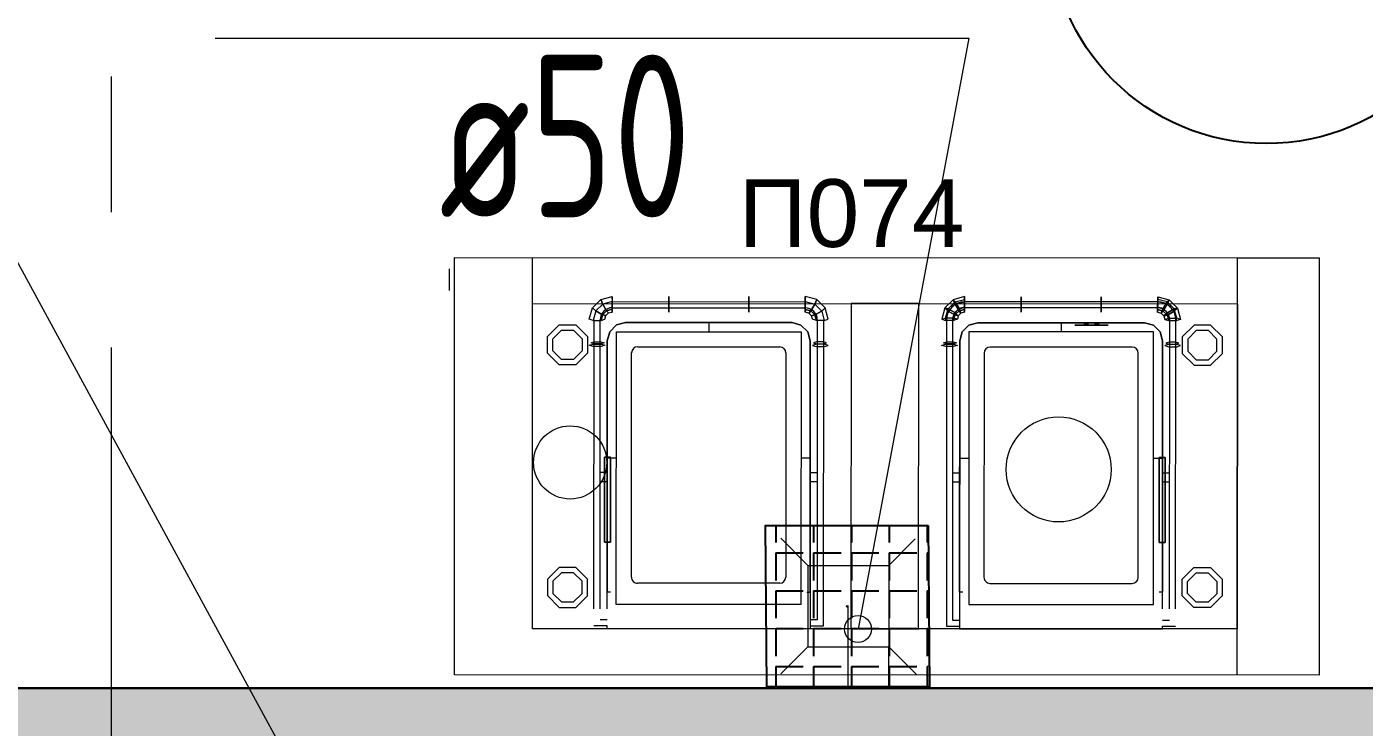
# Model space of a CAD drawing. Header units: millimetres. Extents: x -8689834 to 9419935, y -370377 to 166066.
# Drawn here: x -206390 to -203923, y 109662 to 110955 of the extents above; entities that cross this region are included whole.
import ezdxf
from ezdxf import colors
from ezdxf.entities.mleader import LeaderData, LeaderLine
from ezdxf.enums import TextEntityAlignment as Align
from ezdxf.math import Vec2, Vec3

# ---------------------------------------------------------------- set-up
doc = ezdxf.new("R2010")
doc.units = ezdxf.units.MM
doc.header["$MEASUREMENT"] = 0
doc.header["$PDMODE"] = 3
doc.header["$PDSIZE"] = -0.001
doc.linetypes.add('CENTER', pattern=[2, 1.25, -0.25, 0.25, -0.25])
doc.layers.get('0').update_dxf_attribs({"color": 250, "lineweight": 9})
for name, color, linetype, lineweight in [('АР_Маркер экспликации', 239, 'Continuous', 13), ('АР_Номер помещения', 1, 'Continuous', 25), ('АР_Оси', 195, 'Continuous', 9), ('АР_Отметки', 250, 'Continuous', 15), ('АР_Перегородки газоблок', 165, 'Continuous', 30), ('АР_Перегородки газоблок_Штрих', 165, 'Continuous', 5), ('АР_Помещения_площадь', 19, 'Continuous', 9), ('ВК_канализация', 32, 'Continuous', 30), ('ТХ_пищеблок', 30, 'Continuous', 20)]:
    doc.layers.add(name, color=color, linetype=linetype, lineweight=lineweight)
doc.layers.add('ТХ_ВК_трапы', color=5, linetype='Continuous')
doc.layers.add('ТХ_пищеблок_позиции', color=252, linetype='Continuous')
doc.styles.add('ISOCPEUR', font='isocpeur.ttf', dxfattribs={"width": 0.7})
doc.styles.get("Standard").update_dxf_attribs({"font": 'isocpeur.ttf', "width": 0.7})
doc.styles.add('Standart Arial', font='arial.ttf', dxfattribs={"width": 0.7, "height": 250})

# ---------------------------------------------------------------- blocks, each defined once
blk = doc.blocks.new('*U50')
at = {"layer": 'АР_Номер помещения', "color": 7}
blk.add_circle((-5584.6, -1809.9), 400, dxfattribs=at)
at = {"color": 7, "style": 'ISOCPEUR', "width": 0.7, "flags": 1}
blk.add_attdef('КАТЕГОРИЯ', (-499.2, -2092.2), '', height=250, dxfattribs=at)
at = {"layer": 'АР_Номер помещения', "color": 7, "style": 'ISOCPEUR', "width": 0.7}
blk.add_attdef('НОМЕР_ПОМЕЩЕНИЯ', text='', height=300, dxfattribs=at).set_placement((-5584.6, -1809.9), align=Align.MIDDLE_CENTER)
at = {"layer": 'АР_Помещения_площадь', "color": 7, "lineweight": 30, "width": 0.7, "flags": 104}
blk.add_attdef('ИМЯ_ПОМЕЩЕНИЯ', text='', height=100, dxfattribs=at).set_placement((157.6, 1217.1), align=Align.MIDDLE_CENTER)
at = {"layer": 'АР_Помещения_площадь', "color": 7, "style": 'ISOCPEUR', "width": 0.7}
blk.add_attdef('ПЛОЩАДЬ_ПОМЕЩЕНИЯ', text='', height=200, dxfattribs=at).set_placement((-2988.8, -2909.8), align=Align.MIDDLE_RIGHT)
blk = doc.blocks.new('_DotSmall')
at = {"color": 0, "linetype": 'ByBlock', "const_width": 0.5}
blk.add_lwpolyline([(-0.0625, 0, 1), (0.0625, 0, 1)], format="xyb", close=True, dxfattribs=at)
blk = doc.blocks.new('Лотковый трап 300 300 с решеткой')
at = {"layer": 'ТХ_ВК_трапы'}
h = blk.add_hatch(dxfattribs=at)
h.set_pattern_fill('ANGLE', color=256, scale=10, angle=-90)
h.set_pattern_definition([(270, (6411393.06, 2875764.835), (69.85, -1e-14), [50.8, -19.05]), (360, (6411393.06, 2875764.835), (2e-14, 69.85), [50.8, -19.05])])
h.paths.add_polyline_path([(449079.7, 127246.9), (449079.7, 127544.9), (448779.7, 127544.9), (448779.7, 127246.9)])
at = {"layer": 'ТХ_ВК_трапы', "lineweight": 0}
for p, q in [((448807.7, 127520.9, 0), (448857.4, 127470.7, 0)), ((449055.7, 127519.7, 0), (449006.7, 127470.7, 0)), ((448857.4, 127470.7, 0), (448857.4, 127320.7, 0)), ((448857.4, 127470.7, 0), (449006.7, 127470.7, 0)), ((449006.7, 127470.7, 0), (449006.7, 127320.7, 0)), ((448932.1, 127246.7, 0), (448932.1, 127396.7, 0)), ((448807.7, 127270.9, 0), (448857.4, 127320.7, 0)), ((448857.4, 127320.7, 0), (449006.7, 127320.7, 0)), ((449006.7, 127246.7, 0), (449006.7, 127321.7, 0)), ((449057.7, 127269.7, 0), (449006.7, 127320.7, 0)), ((449006.7, 127246.7, 0), (448932.1, 127246.7, 0))]:
    blk.add_line(p, q, dxfattribs=at)
at = {"layer": 'ТХ_ВК_трапы', "elevation": 0}
blk.add_lwpolyline([(449079.7, 127544.7), (449082.1, 127246.7), (448782.1, 127246.7), (448779.7, 127544.7)], close=True, dxfattribs=at)
at = {"layer": 'ТХ_ВК_трапы', "ltscale": 100}
blk.add_point((448929.7, 127395.7, 0), dxfattribs=at)

msp = doc.modelspace()

# ---------------------------------------------------------------- hatches: boundary and pattern name
at = {"layer": 'АР_Перегородки газоблок_Штрих', "ltscale": 100}
h = msp.add_hatch(dxfattribs=at)
h.set_pattern_fill('AR-CONC', scale=30)
h.set_pattern_definition([(50, (0, 0), (215.17805, -18.82564), [22.5, -247.5]), (355, (0, 0), (-41.6254, 225.65764), [18, -198]), (100.45144, (17.93, -1.57), (173.55265, 206.832), [19.12206, -210.34263]), (46.1842, (0, 60), (320.1724, -49.65578), [33.75, -371.25]), (96.63564, (26.68, 55.86), (280.3986, 292.2356), [28.6831, -315.51413]), (351.18416, (0, 60), (280.3986, 292.2356), [27, -297]), (21, (30, 45), (179.07212, -120.78567), [22.5, -247.5]), (326, (30, 45), (72.9946, 217.54501), [18, -198]), (71.45144, (44.92, 34.93), (252.06671, 96.75935), [19.12206, -210.34263]), (37.5, (0, 0), (3.647957, 99.868156), [0, -195.6, 0, -201, 0, -198.75]), (7.5, (0, 0), (78.92086, 118.323514), [0, -114.6, 0, -191.1, 0, -75.75]), (327.5, (-66.9, 0), (160.14673, -6.766462), [0, -75, 0, -234, 0, -310.5]), (317.5, (-96.9, 0), (174.95585, 30.031495), [0, -97.5, 0, -155.4, 0, -220.5])])
h.paths.add_polyline_path([(-210461.8, 109734.7), (-210361.8, 109634.7)], flags=17)
h.paths.add_polyline_path([(-201173.4, 109734.7), (-201293.4, 109734.7), (-210461.8, 109734.7), (-210361.8, 109634.7), (-202922.4, 109634.7), (-202922.4, 109061.2), (-202922.4, 108915.3), (-200133.9, 108915.3), (-200133.9, 106900.6), (-203133.9, 106900.6), (-203133.9, 104807.7), (-203241.9, 104807.7), (-203241.9, 104707.7), (-203033.9, 104707.7), (-203033.9, 106800.7), (-200033.9, 106800.7), (-200033.9, 110700.9), (-201173.4, 110702.5), (-201273.4, 110702.5), (-201273.4, 109734.7), (-201173.4, 109734.7), (-201173.4, 110062.1), (-201173.4, 110600.9), (-201171.3, 110600.9), (-200133.9, 110600.9), (-200133.9, 109015.3), (-201173.4, 109015.3)])
h.paths.add_polyline_path([(-201273.4, 109634.7), (-201273.4, 109014.7), (-202822.4, 109014.7), (-202822.4, 109634.7)], flags=16)
h.paths.add_polyline_path([(-202970, 109634.7), (-202849.5, 109634.7)], flags=17)

# ---------------------------------------------------------------- linework, layer by layer
at = {"layer": 'АР_Оси', "color": 7, "linetype": 'CENTER', "ltscale": 1000}
msp.add_line((-206233.9, 134363.2), (-206233.9, 78630.8), dxfattribs=at)
at = {"layer": 'АР_Перегородки газоблок', "color": 7, "ltscale": 100}
msp.add_lwpolyline([(-210461.8, 109734.7), (-201273.4, 109734.7)], dxfattribs=at)
at = {"layer": 'ВК_канализация', "color": 18, "lineweight": 13, "ltscale": 500, "true_color": 0x000000, "elevation": 171.1}
msp.add_lwpolyline([(-206042.2, 110933.8), (-204652, 110933.8), (-204856.6, 109843.7)], dxfattribs=at)
at = {"layer": 'ВК_канализация', "color": 18, "lineweight": 13, "ltscale": 500, "true_color": 0x000000}
msp.add_lwpolyline([(-205883.4, 109558.2), (-206463.2, 110624.2), (-207978.5, 110624.2)], dxfattribs=at)
at = {"layer": 'ВК_канализация', "color": 30, "lineweight": 13, "ltscale": 500, "true_color": 0xf26722}
msp.add_circle((-204856.6, 109843.7), 25, dxfattribs=at)
at = {"layer": 'ТХ_пищеблок'}
for p, q in [((-205601.1, 109759.4), (-205600.8, 110529.4)), ((-205600.8, 110529.4), (-204005.8, 110528.8)), ((-205456.9, 110444.3), (-205456.9, 110529.3)), ((-204157.2, 109758.9), (-204156.9, 110528.9)), ((-204156.9, 110528.9), (-204005.8, 110528.8)), ((-204005.8, 110528.8), (-204006.1, 109758.8)), ((-204005.8, 110528.8), (-204006.1, 109758.8)), ((-205610.7, 110508.4), (-205610.7, 110468.4)), ((-205457.2, 109844.3), (-205456.9, 110444.3)), ((-205456.9, 110444.3), (-204156.9, 110443.9)), ((-205309.7, 110447.8, -770.2), (-204954.1, 110447.7, -770.2)), ((-204304.1, 110447.4, -770.2), (-204659.7, 110447.6, -770.2)), ((-205309.7, 110436.6, -770.2), (-204954.1, 110436.5, -770.2)), ((-204869.3, 110444.1), (-204869.6, 109844.1)), ((-204744.5, 110444.1), (-204869.3, 110444.1)), ((-204744.8, 109844.1), (-204744.5, 110444.1)), ((-204304.1, 110436.2, -770.2), (-204659.7, 110436.4, -770.2)), ((-204156.9, 110443.9), (-204157.2, 109843.9)), ((-205429.3, 110383.4, 140), (-205407.7, 110405, 140)), ((-205419.3, 110379.3), (-205403.5, 110395)), ((-205407.7, 110405, 140), (-205377.1, 110405, 140)), ((-205403.5, 110395), (-205381.2, 110395)), ((-205381.2, 110395), (-205365.4, 110379.2)), ((-205377.1, 110405, 140), (-205355.4, 110383.4, 140)), ((-205343.6, 109881.1, -770.2), (-205343.3, 110414.2, -770.2)), ((-205332.4, 109881.1, -770.2), (-205332.1, 110414.2, -770.2)), ((-205302, 110404.8, -302.6), (-205314.6, 110392.2, -302.6)), ((-205314.6, 110392.2, -770.2), (-205302, 110404.8, -770.2)), ((-205285.6, 110409.2, -302.6), (-205302, 110404.8, -302.6)), ((-205302, 110404.8, -770.2), (-205285.6, 110409.2, -770.2)), ((-204978.3, 110409.1, -302.6), (-205285.6, 110409.2, -302.6)), ((-205285.6, 110409.2, -770.2), (-204978.3, 110409.1, -770.2)), ((-205132, 110409.1, -695.1), (-205132, 110392.3, -695.1)), ((-204961.9, 110404.7, -302.6), (-204978.3, 110409.1, -302.6)), ((-204978.3, 110409.1, -770.2), (-204961.9, 110404.7, -770.2)), ((-204949.3, 110392.1, -302.6), (-204961.9, 110404.7, -302.6)), ((-204961.9, 110404.7, -770.2), (-204949.3, 110392.1, -770.2)), ((-204931.7, 110414.1, -770.2), (-204932, 109860.4, -770.2)), ((-204920.5, 110414.1, -770.2), (-204920.8, 109849.2, -770.2)), ((-204693.3, 110414, -770.2), (-204693.6, 109849.1, -770.2)), ((-204682.1, 110414, -770.2), (-204682.4, 109860.3, -770.2)), ((-204664.6, 110392, -302.6), (-204652, 110404.5, -302.6)), ((-204652, 110404.5, -770.2), (-204664.6, 110392, -770.2)), ((-204652, 110404.5, -302.6), (-204635.6, 110408.9, -302.6)), ((-204635.6, 110408.9, -770.2), (-204652, 110404.5, -770.2)), ((-204635.6, 110408.9, -302.6), (-204328.3, 110408.8, -302.6)), ((-204328.3, 110408.8, -770.2), (-204635.6, 110408.9, -770.2)), ((-204482, 110408.9, -695.1), (-204482, 110392.1, -695.1)), ((-204328.3, 110408.8, -302.6), (-204311.9, 110404.4, -302.6)), ((-204311.9, 110404.4, -770.2), (-204328.3, 110408.8, -770.2)), ((-204311.9, 110404.4, -302.6), (-204299.3, 110391.8, -302.6)), ((-204299.3, 110391.8, -770.2), (-204311.9, 110404.4, -770.2)), ((-204282, 109880.7, -770.2), (-204281.7, 110413.8, -770.2)), ((-204270.8, 109880.7, -770.2), (-204270.5, 110413.8, -770.2)), ((-204236.8, 110404.6, 140), (-204258.5, 110383, 140)), ((-204206.2, 110404.6, 140), (-204236.8, 110404.6, 140)), ((-204184.6, 110382.9, 140), (-204206.2, 110404.6, 140)), ((-205429.3, 110352.8, 140), (-205429.3, 110383.4, 140)), ((-205419.3, 110356.9), (-205419.3, 110379.3)), ((-205365.4, 110379.2), (-205365.4, 110356.9)), ((-205355.4, 110383.4, 140), (-205355.4, 110352.8, 140)), ((-205319, 110375.8, -302.6), (-205319.2, 109912.1, -302.6)), ((-205319.2, 109881.1, -770.2), (-205319, 110375.8, -770.2)), ((-205314.6, 110392.2, -302.6), (-205319, 110375.8, -302.6)), ((-205319, 110375.8, -770.2), (-205314.6, 110392.2, -770.2)), ((-205302.4, 109889.1, -770.2), (-205302.2, 110392.4, -770.2)), ((-205302.2, 110392.4, -770.2), (-204961.7, 110392.2, -770.2)), ((-204961.7, 110392.2, -770.2), (-204961.9, 109889, -770.2)), ((-204944.9, 110375.7, -302.6), (-204949.3, 110392.1, -302.6)), ((-204949.3, 110392.1, -770.2), (-204944.9, 110375.7, -770.2)), ((-204945.1, 109911.9, -302.6), (-204944.9, 110375.7, -302.6)), ((-204944.9, 110375.7, -770.2), (-204945.1, 109844.2, -770.2)), ((-204669.2, 109911.8, -302.6), (-204669, 110375.6, -302.6)), ((-204669, 110375.6, -770.2), (-204669.2, 109844, -770.2)), ((-204669, 110375.6, -302.6), (-204664.6, 110392, -302.6)), ((-204664.6, 110392, -770.2), (-204669, 110375.6, -770.2)), ((-204652.2, 110392.1, -770.2), (-204652.4, 109888.8, -770.2)), ((-204311.7, 110392, -770.2), (-204652.2, 110392.1, -770.2)), ((-204311.9, 109888.7, -770.2), (-204311.7, 110392, -770.2)), ((-204299.3, 110391.8, -302.6), (-204294.9, 110375.4, -302.6)), ((-204294.9, 110375.4, -770.2), (-204299.3, 110391.8, -770.2)), ((-204294.9, 110375.4, -302.6), (-204295.1, 109911.7, -302.6)), ((-204295.1, 109880.7, -770.2), (-204294.9, 110375.4, -770.2)), ((-204258.5, 110383, 140), (-204258.5, 110352.3, 140)), ((-204232.7, 110394.6), (-204248.5, 110378.8)), ((-204248.5, 110378.8), (-204248.5, 110356.5)), ((-204210.4, 110394.6), (-204232.7, 110394.6)), ((-204194.6, 110378.8), (-204210.4, 110394.6)), ((-204194.6, 110356.5), (-204194.6, 110378.8)), ((-204184.6, 110352.3, 140), (-204184.6, 110382.9, 140)), ((-205407.7, 110331.1, 140), (-205429.3, 110352.8, 140)), ((-205403.6, 110341.1), (-205419.3, 110356.9)), ((-205365.4, 110356.9), (-205381.2, 110341.1)), ((-205355.4, 110352.8, 140), (-205377.1, 110331.1, 140)), ((-205274.4, 109939.5, -770.2), (-205274.2, 110353.2, -770.2)), ((-205263, 110364.4, -770.2), (-205000.9, 110364.3, -770.2)), ((-204989.7, 110353.1, -770.2), (-204989.9, 109939.4, -770.2)), ((-204624.2, 110352.9, -770.2), (-204624.4, 109939.2, -770.2)), ((-204350.9, 110364, -770.2), (-204613, 110364.1, -770.2)), ((-204339.9, 109939.1, -770.2), (-204339.7, 110352.8, -770.2)), ((-204258.5, 110352.3, 140), (-204236.9, 110330.7, 140)), ((-204248.5, 110356.5), (-204232.7, 110340.7)), ((-204210.4, 110340.7), (-204194.6, 110356.5)), ((-204206.3, 110330.7, 140), (-204184.6, 110352.3, 140)), ((-205377.1, 110331.1, 140), (-205407.7, 110331.1, 140)), ((-205381.2, 110341.1), (-205403.6, 110341.1)), ((-204236.9, 110330.7, 140), (-204206.3, 110330.7, 140)), ((-204232.7, 110340.7), (-204210.4, 110340.7)), ((-205302.3, 110159.1, -770.2), (-205319.1, 110159.1, -770.2)), ((-204945, 110159, -770.2), (-204961.8, 110159, -770.2)), ((-204669.1, 110158.9, -770.2), (-204652.3, 110158.9, -770.2)), ((-204311.8, 110158.7, -770.2), (-204295, 110158.7, -770.2)), ((-205319.1, 110132.4, -770.2), (-205332.3, 110132.4, -770.2)), ((-204931.9, 110132.2, -770.2), (-204945, 110132.2, -770.2)), ((-204682.3, 110132.1, -770.2), (-204669.1, 110132.1, -770.2)), ((-204295, 110132, -770.2), (-204281.9, 110132, -770.2)), ((-205319.1, 110115.6, -770.2), (-205332.3, 110115.6, -770.2)), ((-204931.9, 110115.4, -770.2), (-204945, 110115.4, -770.2)), ((-204682.3, 110115.3, -770.2), (-204669.1, 110115.3, -770.2)), ((-204295, 110115.2, -770.2), (-204281.9, 110115.2, -770.2)), ((-205407.8, 109957.5, 140), (-205429.5, 109935.9, 140)), ((-205377.2, 109957.5, 140), (-205407.8, 109957.5, 140)), ((-205355.6, 109935.9, 140), (-205377.2, 109957.5, 140)), ((-204258.7, 109935.4, 140), (-204237, 109957.1, 140)), ((-204237, 109957.1, 140), (-204206.4, 109957.1, 140)), ((-204206.4, 109957.1, 140), (-204184.8, 109935.4, 140)), ((-205429.5, 109935.9, 140), (-205429.5, 109905.3, 140)), ((-205403.7, 109947.5), (-205419.5, 109931.7)), ((-205419.5, 109931.7), (-205419.5, 109909.4)), ((-205381.4, 109947.5), (-205403.7, 109947.5)), ((-205365.6, 109931.7), (-205381.4, 109947.5)), ((-205365.6, 109909.4), (-205365.6, 109931.7)), ((-205355.6, 109905.2, 140), (-205355.6, 109935.9, 140)), ((-205001.1, 109928.2, -770.2), (-205263.2, 109928.3, -770.2)), ((-204613.2, 109928, -770.2), (-204351.1, 109927.9, -770.2)), ((-204258.7, 109904.8, 140), (-204258.7, 109935.4, 140)), ((-204248.7, 109931.3), (-204232.9, 109947.1)), ((-204248.7, 109909), (-204248.7, 109931.3)), ((-204232.9, 109947.1), (-204210.5, 109947.1)), ((-204210.5, 109947.1), (-204194.8, 109931.3)), ((-204194.8, 109931.3), (-204194.8, 109908.9)), ((-204184.8, 109935.4, 140), (-204184.8, 109904.8, 140)), ((-205429.5, 109905.3, 140), (-205407.9, 109883.6, 140)), ((-205419.5, 109909.4), (-205403.7, 109893.6)), ((-205381.4, 109893.6), (-205365.6, 109909.4)), ((-205377.3, 109883.6, 140), (-205355.6, 109905.2, 140)), ((-205319.2, 109912.1, -302.6), (-205313, 109912.1, -302.6)), ((-204951.3, 109911.9, -302.6), (-204945.1, 109911.9, -302.6)), ((-204663, 109911.8, -302.6), (-204669.2, 109911.8, -302.6)), ((-204295.1, 109911.7, -302.6), (-204301.3, 109911.7, -302.6)), ((-204237, 109883.2, 140), (-204258.7, 109904.8, 140)), ((-204232.9, 109893.2), (-204248.7, 109909)), ((-204194.8, 109908.9), (-204210.6, 109893.2)), ((-204184.8, 109904.8, 140), (-204206.4, 109883.2, 140)), ((-205407.9, 109883.6, 140), (-205377.3, 109883.6, 140)), ((-205403.7, 109893.6), (-205381.4, 109893.6)), ((-204961.9, 109889, -770.2), (-205302.4, 109889.1, -770.2)), ((-204652.4, 109888.8, -770.2), (-204311.9, 109888.7, -770.2)), ((-204206.4, 109883.2, 140), (-204237, 109883.2, 140)), ((-204210.6, 109893.2), (-204232.9, 109893.2)), ((-205319.2, 109860.5, -770.2), (-205332.4, 109860.5, -770.2)), ((-204932, 109860.4, -770.2), (-204945.1, 109860.4, -770.2)), ((-204682.4, 109860.3, -770.2), (-204669.2, 109860.3, -770.2)), ((-204295.1, 109860.1, -770.2), (-204282, 109860.1, -770.2)), ((-204157.2, 109843.9), (-205457.2, 109844.3)), ((-205319.2, 109849.3, -770.2), (-205343.6, 109849.3, -770.2)), ((-205319.2, 109844.3, -770.2), (-205319.2, 109849.3, -770.2)), ((-204945.1, 109844.2, -770.2), (-205319.2, 109844.3, -770.2)), ((-204920.8, 109849.2, -770.2), (-204945.1, 109849.2, -770.2)), ((-204869.6, 109844.1), (-204744.8, 109844.1)), ((-204693.6, 109849.1, -770.2), (-204669.2, 109849.1, -770.2)), ((-204669.2, 109844, -770.2), (-204295.1, 109843.9, -770.2)), ((-204295.1, 109848.9, -770.2), (-204270.8, 109848.9, -770.2)), ((-204295.1, 109843.9, -770.2), (-204295.1, 109848.9, -770.2)), ((-204006.1, 109758.8), (-205601.1, 109759.4)), ((-204006.1, 109758.8), (-204157.2, 109758.9))]:
    msp.add_line(p, q, dxfattribs=at)
at = {"layer": 'ТХ_пищеблок', "extrusion": (1, -0.000380247, 0)}
for p, q in [((-205309.9, 110452.3, -144.1), (-205309.9, 110457.2, -157.7)), ((-205309.9, 110457.2, -157.7), (-205309.9, 110447.9, -168.8)), ((-205309.9, 110447.9, -168.8), (-205309.9, 110433.7, -166.3)), ((-204659.9, 110452, -144.1), (-204659.9, 110457, -157.7)), ((-204659.9, 110457, -157.7), (-204659.9, 110447.7, -168.8)), ((-204659.9, 110437.8, -141.6), (-204659.9, 110452, -144.1)), ((-204659.9, 110447.7, -168.8), (-204659.9, 110433.4, -166.3)), ((-204555.8, 110450.4, -146), (-204555.8, 110454.6, -157.3)), ((-204555.8, 110454.6, -157.3), (-204555.8, 110446.8, -166.5)), ((-204555.8, 110438.5, -143.9), (-204555.8, 110450.4, -146)), ((-204555.8, 110446.8, -166.5), (-204555.8, 110434.9, -164.4)), ((-205309.9, 110433.7, -166.3), (-205309.9, 110428.7, -152.7)), ((-204659.9, 110428.5, -152.7), (-204659.9, 110437.8, -141.6)), ((-204659.9, 110433.4, -166.3), (-204659.9, 110428.5, -152.7)), ((-204555.8, 110430.8, -153.1), (-204555.8, 110438.5, -143.9)), ((-204555.8, 110434.9, -164.4), (-204555.8, 110430.8, -153.1))]:
    msp.add_line(p, q, dxfattribs=at)
at = {"layer": 'ТХ_пищеблок', "extrusion": (-1, 0.000380247, 0)}
for p, q in [((-205058.1, 110450.6, -146), (-205058.1, 110454.7, -157.3)), ((-205058.1, 110438.7, -143.9), (-205058.1, 110450.6, -146)), ((-205058.1, 110447, -166.5), (-205058.1, 110435.1, -164.4)), ((-204954, 110437.9, -141.6), (-204953.9, 110452.1, -144.1)), ((-204953.9, 110447.8, -168.8), (-204954, 110433.5, -166.3)), ((-204953.9, 110452.1, -144.1), (-204953.9, 110457.1, -157.7)), ((-204304, 110437.6, -141.6), (-204303.9, 110451.9, -144.1)), ((-204303.9, 110447.5, -168.8), (-204304, 110433.3, -166.3)), ((-204303.9, 110451.9, -144.1), (-204303.9, 110456.8, -157.7)), ((-204303.9, 110456.8, -157.7), (-204303.9, 110447.5, -168.8)), ((-205058.1, 110435.1, -164.4), (-205058.1, 110431, -153.1)), ((-204954, 110433.5, -166.3), (-204954, 110428.6, -152.7)), ((-204304, 110428.3, -152.7), (-204304, 110437.6, -141.6)), ((-204304, 110433.3, -166.3), (-204304, 110428.3, -152.7))]:
    msp.add_line(p, q, dxfattribs=at)
at = {"layer": 'ТХ_пищеблок', "extrusion": (-0.00037447, -0.984808, 0.173648)}
for p, q in [((-205349, 110371.8, -142.7), (-205343, 110373.6, -132.4)), ((-205343, 110370, -152.9), (-205349, 110371.8, -142.7)), ((-205343, 110373.6, -132.4), (-205330.9, 110373.6, -132.4)), ((-205330.9, 110373.6, -132.4), (-205324.9, 110371.8, -142.7)), ((-205324.9, 110371.8, -142.7), (-205330.9, 110370, -152.9)), ((-204933, 110373.5, -132.4), (-204939, 110371.6, -142.7)), ((-204939, 110371.6, -142.7), (-204933, 110369.8, -152.9)), ((-204920.9, 110373.4, -132.4), (-204933, 110373.5, -132.4)), ((-204914.9, 110371.6, -142.7), (-204920.9, 110373.4, -132.4)), ((-204920.9, 110369.8, -152.9), (-204914.9, 110371.6, -142.7)), ((-204699, 110371.5, -142.7), (-204693, 110373.4, -132.4)), ((-204693, 110369.7, -152.9), (-204699, 110371.5, -142.7)), ((-204693, 110373.4, -132.4), (-204680.9, 110373.4, -132.4)), ((-204680.9, 110373.4, -132.4), (-204674.9, 110371.5, -142.7)), ((-204674.9, 110371.5, -142.7), (-204680.9, 110369.7, -152.9)), ((-204283, 110373.2, -132.4), (-204289, 110371.4, -142.7)), ((-204289, 110371.4, -142.7), (-204283, 110369.6, -152.9)), ((-204270.9, 110373.2, -132.4), (-204283, 110373.2, -132.4)), ((-204264.9, 110371.4, -142.7), (-204270.9, 110373.2, -132.4)), ((-204270.9, 110369.6, -152.9), (-204264.9, 110371.4, -142.7)), ((-205352.4, 110367.2, -141.8), (-205345.1, 110369.4, -129.5)), ((-205345.1, 110365, -154.2), (-205352.4, 110367.2, -141.8)), ((-205345.1, 110369.4, -129.5), (-205330.6, 110369.4, -129.5)), ((-205330.6, 110365, -154.2), (-205345.1, 110365, -154.2)), ((-205330.9, 110370, -152.9), (-205343, 110370, -152.9)), ((-205330.6, 110369.4, -129.5), (-205323.4, 110367.2, -141.8)), ((-205323.4, 110367.2, -141.8), (-205330.6, 110365, -154.2)), ((-204933.3, 110369.2, -129.5), (-204940.5, 110367.1, -141.8)), ((-204940.5, 110367.1, -141.8), (-204933.3, 110364.9, -154.2)), ((-204918.8, 110369.2, -129.5), (-204933.3, 110369.2, -129.5)), ((-204933.3, 110364.9, -154.2), (-204918.8, 110364.9, -154.2)), ((-204933, 110369.8, -152.9), (-204920.9, 110369.8, -152.9)), ((-204911.6, 110367, -141.8), (-204918.8, 110369.2, -129.5)), ((-204918.8, 110364.9, -154.2), (-204911.6, 110367, -141.8)), ((-204702.4, 110367, -141.8), (-204695.1, 110369.1, -129.5)), ((-204695.1, 110364.8, -154.2), (-204702.4, 110367, -141.8)), ((-204695.1, 110369.1, -129.5), (-204680.6, 110369.1, -129.5)), ((-204680.6, 110364.8, -154.2), (-204695.1, 110364.8, -154.2)), ((-204680.9, 110369.7, -152.9), (-204693, 110369.7, -152.9)), ((-204680.6, 110369.1, -129.5), (-204673.4, 110367, -141.8)), ((-204673.4, 110367, -141.8), (-204680.6, 110364.8, -154.2)), ((-204283.3, 110369, -129.5), (-204290.5, 110366.8, -141.8)), ((-204290.5, 110366.8, -141.8), (-204283.3, 110364.6, -154.2)), ((-204268.8, 110369, -129.5), (-204283.3, 110369, -129.5)), ((-204283.3, 110364.6, -154.2), (-204268.8, 110364.6, -154.2)), ((-204283, 110369.6, -152.9), (-204270.9, 110369.6, -152.9)), ((-204261.6, 110366.8, -141.8), (-204268.8, 110369, -129.5)), ((-204268.8, 110364.6, -154.2), (-204261.6, 110366.8, -141.8))]:
    msp.add_line(p, q, dxfattribs=at)
at = {"layer": 'ТХ_пищеблок', "ltscale": 200}
msp.add_circle((-204486.6, 110138.2), 96.9, dxfattribs=at)
at = {"layer": 'ТХ_пищеблок'}
msp.add_circle((-205387.5, 110151.1), 67.5, dxfattribs=at)
for centre, radius, start, end in [((-204659.7, 110414, -770.2), 33.6, 89.9782, 179.9782), ((-204304.1, 110413.8, -770.2), 33.6, 359.9782, 89.9782), ((-205309.7, 110414.2, -770.2), 22.4, 89.9782, 179.9782), ((-204954.1, 110414.1, -770.2), 22.4, 359.9782, 89.9782), ((-204659.7, 110414, -770.2), 22.4, 89.9782, 179.9782), ((-204304.1, 110413.8, -770.2), 22.4, 359.9782, 89.9782), ((-205263, 110353.2, -770.2), 11.2, 89.9782, 179.9782), ((-205000.9, 110353.1, -770.2), 11.2, 359.9782, 89.9782), ((-204613, 110352.9, -770.2), 11.2, 89.9782, 179.9782), ((-204350.9, 110352.8, -770.2), 11.2, 359.9782, 89.9782), ((-205263.2, 109939.5, -770.2), 11.2, 179.9782, 269.9782), ((-205001.1, 109939.4, -770.2), 11.2, 269.9782, 359.9782), ((-204613.2, 109939.2, -770.2), 11.2, 179.9782, 269.9782), ((-204351.1, 109939.1, -770.2), 11.2, 269.9782, 359.9782)]:
    msp.add_arc(centre, radius, start, end, dxfattribs=at)
for points in [[(-205327.5, 110443.3, -168), (-205340.4, 110430.6, -165.8), (-205346.6, 110436.4, -154), (-205331.1, 110451.6, -156.7)], [(-205309.9, 110447.9, -168.8), (-205327.5, 110443.3, -168), (-205331.1, 110451.6, -156.7), (-205309.9, 110457.2, -157.7)], [(-205320.3, 110430.9, -165.8), (-205309.9, 110433.7, -166.3), (-205309.9, 110447.9, -168.8), (-205327.5, 110443.3, -168)], [(-205205.8, 110447.9, -168.8), (-205205.8, 110447, -166.5), (-205205.8, 110454.8, -157.3), (-205205.8, 110457.2, -157.7)], [(-205205.8, 110457.2, -157.7), (-205205.8, 110454.8, -157.3), (-205205.8, 110450.7, -146), (-205205.8, 110452.2, -144.1)], [(-205205.8, 110452.2, -144.1), (-205205.8, 110450.7, -146), (-205205.8, 110438.8, -143.9), (-205205.8, 110438, -141.6)], [(-205205.8, 110447.9, -168.8), (-205205.8, 110433.6, -166.3), (-205205.8, 110435.2, -164.4), (-205205.8, 110447, -166.5)], [(-205058.1, 110457.1, -157.7), (-205058.1, 110454.7, -157.3), (-205058.1, 110450.6, -146), (-205058.1, 110452.2, -144.1)], [(-205058.1, 110447.8, -168.8), (-205058.1, 110447, -166.5), (-205058.1, 110454.7, -157.3), (-205058.1, 110457.1, -157.7)], [(-205058.1, 110452.2, -144.1), (-205058.1, 110450.6, -146), (-205058.1, 110438.7, -143.9), (-205058.1, 110437.9, -141.6)], [(-205058.1, 110447.8, -168.8), (-205058.1, 110433.6, -166.3), (-205058.1, 110435.1, -164.4), (-205058.1, 110447, -166.5)], [(-204943.6, 110430.8, -165.8), (-204954, 110433.5, -166.3), (-204953.9, 110447.8, -168.8), (-204936.4, 110443.1, -168)], [(-204953.9, 110447.8, -168.8), (-204936.4, 110443.1, -168), (-204932.7, 110451.5, -156.7), (-204953.9, 110457.1, -157.7)], [(-204936.4, 110443.1, -168), (-204923.5, 110430.5, -165.8), (-204917.2, 110436.2, -154), (-204932.7, 110451.5, -156.7)], [(-204690.4, 110434.7, -141.1), (-204677.5, 110447.4, -143.3), (-204681.1, 110451.4, -156.7), (-204696.6, 110436.1, -154)], [(-204681.1, 110451.4, -156.7), (-204696.6, 110436.1, -154), (-204690.4, 110430.4, -165.8), (-204677.5, 110443, -168)], [(-204670.3, 110435, -141.1), (-204677.8, 110427.6, -139.8), (-204690.4, 110434.7, -141.1), (-204677.5, 110447.4, -143.3)], [(-204677.5, 110447.4, -143.3), (-204659.9, 110452, -144.1), (-204659.9, 110457, -157.7), (-204681.1, 110451.4, -156.7)], [(-204659.9, 110457, -157.7), (-204681.1, 110451.4, -156.7), (-204677.5, 110443, -168), (-204659.9, 110447.7, -168.8)], [(-204659.9, 110437.8, -141.6), (-204670.3, 110435, -141.1), (-204677.5, 110447.4, -143.3), (-204659.9, 110452, -144.1)], [(-204677.5, 110443, -168), (-204659.9, 110447.7, -168.8), (-204659.9, 110433.4, -166.3), (-204670.3, 110430.7, -165.8)], [(-204555.8, 110452, -144.1), (-204555.8, 110450.4, -146), (-204555.8, 110454.6, -157.3), (-204555.8, 110456.9, -157.7)], [(-204555.8, 110456.9, -157.7), (-204555.8, 110454.6, -157.3), (-204555.8, 110446.8, -166.5), (-204555.8, 110447.6, -168.8)], [(-204555.8, 110437.7, -141.6), (-204555.8, 110438.5, -143.9), (-204555.8, 110450.4, -146), (-204555.8, 110452, -144.1)], [(-204555.8, 110446.8, -166.5), (-204555.8, 110434.9, -164.4), (-204555.8, 110433.4, -166.3), (-204555.8, 110447.6, -168.8)], [(-204408.1, 110456.9, -157.7), (-204408.1, 110454.5, -157.3), (-204408.1, 110446.7, -166.5), (-204408.1, 110447.6, -168.8)], [(-204408.1, 110451.9, -144.1), (-204408.1, 110450.4, -146), (-204408.1, 110454.5, -157.3), (-204408.1, 110456.9, -157.7)], [(-204408.1, 110437.7, -141.6), (-204408.1, 110438.5, -143.9), (-204408.1, 110450.4, -146), (-204408.1, 110451.9, -144.1)], [(-204408.1, 110446.7, -166.5), (-204408.1, 110434.9, -164.4), (-204408.1, 110433.3, -166.3), (-204408.1, 110447.6, -168.8)], [(-204304, 110437.6, -141.6), (-204293.6, 110434.9, -141.1), (-204286.4, 110447.2, -143.3), (-204303.9, 110451.9, -144.1)], [(-204286.4, 110442.9, -168), (-204303.9, 110447.5, -168.8), (-204304, 110433.3, -166.3), (-204293.6, 110430.5, -165.8)], [(-204303.9, 110456.8, -157.7), (-204282.7, 110451.2, -156.7), (-204286.4, 110442.9, -168), (-204303.9, 110447.5, -168.8)], [(-204286.4, 110447.2, -143.3), (-204303.9, 110451.9, -144.1), (-204303.9, 110456.8, -157.7), (-204282.7, 110451.2, -156.7)], [(-204293.6, 110434.9, -141.1), (-204286, 110427.4, -139.8), (-204273.5, 110434.6, -141.1), (-204286.4, 110447.2, -143.3)], [(-204282.7, 110451.2, -156.7), (-204267.2, 110435.9, -154), (-204273.5, 110430.2, -165.8), (-204286.4, 110442.9, -168)], [(-204273.5, 110434.6, -141.1), (-204286.4, 110447.2, -143.3), (-204282.7, 110451.2, -156.7), (-204267.2, 110435.9, -154)], [(-205340.4, 110430.6, -165.8), (-205345.1, 110413.3, -162.7), (-205352.3, 110415.5, -150.4), (-205346.6, 110436.4, -154)], [(-205330.6, 110413.3, -162.7), (-205327.8, 110423.5, -164.5), (-205340.4, 110430.6, -165.8), (-205345.1, 110413.3, -162.7)], [(-205327.8, 110423.5, -164.5), (-205320.3, 110430.9, -165.8), (-205327.5, 110443.3, -168), (-205340.4, 110430.6, -165.8)], [(-205321.6, 110422.1, -151.5), (-205327.8, 110423.5, -164.5), (-205330.6, 110413.3, -162.7), (-205323.4, 110415.5, -150.4)], [(-205316.7, 110426.9, -152.4), (-205320.3, 110430.9, -165.8), (-205327.8, 110423.5, -164.5), (-205321.6, 110422.1, -151.5)], [(-205309.9, 110428.7, -152.7), (-205309.9, 110433.7, -166.3), (-205320.3, 110430.9, -165.8), (-205316.7, 110426.9, -152.4)], [(-205205.8, 110428.7, -152.7), (-205205.8, 110438, -141.6), (-205205.8, 110438.8, -143.9), (-205205.8, 110431, -153.1)], [(-205205.8, 110433.6, -166.3), (-205205.8, 110428.7, -152.7), (-205205.8, 110431, -153.1), (-205205.8, 110435.2, -164.4)], [(-205058.1, 110428.6, -152.7), (-205058.1, 110437.9, -141.6), (-205058.1, 110438.7, -143.9), (-205058.1, 110431, -153.1)], [(-205058.1, 110433.6, -166.3), (-205058.1, 110428.6, -152.7), (-205058.1, 110431, -153.1), (-205058.1, 110435.1, -164.4)], [(-204954, 110428.6, -152.7), (-204954, 110433.5, -166.3), (-204943.6, 110430.8, -165.8), (-204947.2, 110426.8, -152.4)], [(-204947.2, 110426.8, -152.4), (-204943.6, 110430.8, -165.8), (-204936, 110423.3, -164.5), (-204942.3, 110421.9, -151.5)], [(-204936, 110423.3, -164.5), (-204943.6, 110430.8, -165.8), (-204936.4, 110443.1, -168), (-204923.5, 110430.5, -165.8)], [(-204942.3, 110421.9, -151.5), (-204936, 110423.3, -164.5), (-204933.3, 110413.1, -162.7), (-204940.5, 110415.3, -150.4)], [(-204933.3, 110413.1, -162.7), (-204936, 110423.3, -164.5), (-204923.5, 110430.5, -165.8), (-204918.8, 110413.1, -162.7)], [(-204923.5, 110430.5, -165.8), (-204918.8, 110413.1, -162.7), (-204911.6, 110415.3, -150.4), (-204917.2, 110436.2, -154)], [(-204696.6, 110436.1, -154), (-204702.3, 110415.2, -150.4), (-204695.1, 110413.1, -162.7), (-204690.4, 110430.4, -165.8)], [(-204695.1, 110417.4, -138), (-204690.4, 110434.7, -141.1), (-204696.6, 110436.1, -154), (-204702.3, 110415.2, -150.4)], [(-204677.8, 110427.6, -139.8), (-204680.6, 110417.4, -138), (-204695.1, 110417.4, -138), (-204690.4, 110434.7, -141.1)], [(-204695.1, 110413.1, -162.7), (-204690.4, 110430.4, -165.8), (-204677.8, 110423.2, -164.5), (-204680.6, 110413, -162.7)], [(-204690.4, 110430.4, -165.8), (-204677.5, 110443, -168), (-204670.3, 110430.7, -165.8), (-204677.8, 110423.2, -164.5)], [(-204671.6, 110421.8, -151.5), (-204673.4, 110415.2, -150.4), (-204680.6, 110417.4, -138), (-204677.8, 110427.6, -139.8)], [(-204673.4, 110415.2, -150.4), (-204680.6, 110413, -162.7), (-204677.8, 110423.2, -164.5), (-204671.6, 110421.8, -151.5)], [(-204666.7, 110426.7, -152.4), (-204671.6, 110421.8, -151.5), (-204677.8, 110427.6, -139.8), (-204670.3, 110435, -141.1)], [(-204671.6, 110421.8, -151.5), (-204677.8, 110423.2, -164.5), (-204670.3, 110430.7, -165.8), (-204666.7, 110426.7, -152.4)], [(-204659.9, 110428.5, -152.7), (-204666.7, 110426.7, -152.4), (-204670.3, 110435, -141.1), (-204659.9, 110437.8, -141.6)], [(-204666.7, 110426.7, -152.4), (-204670.3, 110430.7, -165.8), (-204659.9, 110433.4, -166.3), (-204659.9, 110428.5, -152.7)], [(-204555.8, 110430.8, -153.1), (-204555.8, 110438.5, -143.9), (-204555.8, 110437.7, -141.6), (-204555.8, 110428.4, -152.7)], [(-204555.8, 110434.9, -164.4), (-204555.8, 110430.8, -153.1), (-204555.8, 110428.4, -152.7), (-204555.8, 110433.4, -166.3)], [(-204408.1, 110430.7, -153.1), (-204408.1, 110438.5, -143.9), (-204408.1, 110437.7, -141.6), (-204408.1, 110428.4, -152.7)], [(-204408.1, 110434.9, -164.4), (-204408.1, 110430.7, -153.1), (-204408.1, 110428.4, -152.7), (-204408.1, 110433.3, -166.3)], [(-204304, 110428.3, -152.7), (-204297.2, 110426.5, -152.4), (-204293.6, 110434.9, -141.1), (-204304, 110437.6, -141.6)], [(-204297.2, 110426.5, -152.4), (-204293.6, 110430.5, -165.8), (-204304, 110433.3, -166.3), (-204304, 110428.3, -152.7)], [(-204297.2, 110426.5, -152.4), (-204292.3, 110421.7, -151.5), (-204286, 110427.4, -139.8), (-204293.6, 110434.9, -141.1)], [(-204292.3, 110421.7, -151.5), (-204286, 110423.1, -164.5), (-204293.6, 110430.5, -165.8), (-204297.2, 110426.5, -152.4)], [(-204273.5, 110430.2, -165.8), (-204286.4, 110442.9, -168), (-204293.6, 110430.5, -165.8), (-204286, 110423.1, -164.5)], [(-204292.3, 110421.7, -151.5), (-204290.5, 110415.1, -150.4), (-204283.3, 110417.3, -138), (-204286, 110427.4, -139.8)], [(-204290.5, 110415.1, -150.4), (-204283.3, 110412.9, -162.7), (-204286, 110423.1, -164.5), (-204292.3, 110421.7, -151.5)], [(-204286, 110427.4, -139.8), (-204283.3, 110417.3, -138), (-204268.8, 110417.2, -138), (-204273.5, 110434.6, -141.1)], [(-204268.8, 110412.9, -162.7), (-204273.5, 110430.2, -165.8), (-204286, 110423.1, -164.5), (-204283.3, 110412.9, -162.7)], [(-204268.8, 110417.2, -138), (-204273.5, 110434.6, -141.1), (-204267.2, 110435.9, -154), (-204261.6, 110415.1, -150.4)], [(-204267.2, 110435.9, -154), (-204261.6, 110415.1, -150.4), (-204268.8, 110412.9, -162.7), (-204273.5, 110430.2, -165.8)], [(-204395.2, 110404.7, -357.6), (-204456.8, 110404.7, -357.6), (-204456.8, 110404.7, -257.3), (-204395.2, 110404.7, -257.3)], [(-204440.1, 110405.8, -321.2), (-204431.7, 110405.8, -321.2), (-204431.7, 110405.8, -329.6), (-204440.1, 110405.8, -329.6)], [(-204440.1, 110405.8, -289.8), (-204431.7, 110405.8, -289.8), (-204431.7, 110405.8, -298.2), (-204440.1, 110405.8, -298.2)], [(-204420.5, 110405.8, -321.2), (-204412.1, 110405.8, -321.2), (-204412.1, 110405.8, -329.6), (-204420.5, 110405.8, -329.6)], [(-204420.5, 110405.8, -289.8), (-204412.1, 110405.8, -289.8), (-204412.1, 110405.8, -298.2), (-204420.5, 110405.8, -298.2)], [(-205313, 110003.9, -630.2), (-205312.9, 110160.8, -630.2), (-205324.1, 110160.8, -630.2), (-205324.2, 110003.9, -630.2)], [(-205324.2, 110003.9, -630.2), (-205324.1, 110160.8, -630.2), (-205324.1, 110160.8, -551.8), (-205324.2, 110003.9, -551.8)], [(-205324.2, 110003.9, -551.8), (-205324.1, 110160.8, -551.8), (-205312.9, 110160.8, -551.8), (-205313, 110003.9, -551.8)], [(-205324.1, 110160.8, -551.8), (-205324.1, 110160.8, -630.2), (-205312.9, 110160.8, -630.2), (-205312.9, 110160.8, -551.8)], [(-205324.1, 110160.8, -630.2), (-205324.1, 110160.8, -630.2), (-205312.9, 110160.8, -630.2)], [(-205312.9, 110160.8, -551.8), (-205312.9, 110160.8, -630.2), (-205313, 110003.9, -630.2), (-205313, 110003.9, -551.8)], [(-205312.9, 110160.8, -630.2), (-205312.9, 110160.8, -630.2), (-205312.9, 110160.8, -630.2), (-205313, 110003.9, -630.2)], [(-204301.2, 110160.4, -551.8), (-204301.2, 110160.4, -630.2), (-204290, 110160.4, -630.2), (-204290, 110160.4, -551.8)], [(-204301.2, 110160.4, -630.2), (-204301.2, 110160.4, -630.2), (-204290, 110160.4, -630.2)], [(-204301.2, 110003.5, -551.8), (-204301.2, 110003.5, -630.2), (-204301.2, 110160.4, -630.2), (-204301.2, 110160.4, -551.8)], [(-204301.2, 110003.5, -630.2), (-204301.2, 110160.4, -630.2), (-204301.2, 110160.4, -630.2)], [(-204290, 110003.5, -630.2), (-204290, 110160.4, -630.2), (-204301.2, 110160.4, -630.2), (-204301.2, 110003.5, -630.2)], [(-204301.2, 110003.5, -551.8), (-204301.2, 110160.4, -551.8), (-204290, 110160.4, -551.8), (-204290, 110003.5, -551.8)], [(-204290, 110003.5, -551.8), (-204290, 110160.4, -551.8), (-204290, 110160.4, -630.2), (-204290, 110003.5, -630.2)], [(-205313, 110003.9, -551.8), (-205313, 110003.9, -630.2), (-205324.2, 110003.9, -630.2), (-205324.2, 110003.9, -551.8)], [(-205324.2, 110003.9, -551.8), (-205324.2, 110003.9, -630.2), (-205324.2, 110003.9, -551.8)], [(-205324.2, 110003.9, -551.8), (-205324.2, 110003.9, -551.8), (-205313, 110003.9, -551.8)], [(-204290, 110003.5, -551.8), (-204290, 110003.5, -630.2), (-204301.2, 110003.5, -630.2), (-204301.2, 110003.5, -551.8)], [(-204301.2, 110003.5, -551.8), (-204301.2, 110003.5, -551.8), (-204290, 110003.5, -551.8)], [(-204290, 110003.5, -551.8), (-204290, 110003.5, -551.8), (-204290, 110003.5, -630.2), (-204290, 110003.5, -551.8)]]:
    msp.add_3dface(points, dxfattribs=at)

# ---------------------------------------------------------------- block references
at = {"color": 7}
msp.add_blockref('Лотковый трап 300 300 с решеткой', (-653806.7, -17509.8), dxfattribs=at)
at = {"layer": 'АР_Маркер экспликации', "color": 7}
msp.add_blockref('*U50', (-198518.6, 112949.5), dxfattribs=at)

# ---------------------------------------------------------------- texts
at = {"layer": 'ВК_канализация', "color": 18, "ltscale": 100, "true_color": 0x000000, "insert": (-205628.9, 110753.5, 171.1), "char_height": 300, "width": 7500, "attachment_point": 4, "style": 'ISOCPEUR'}
msp.add_mtext('\\pxi-1,l1,t1,5;ø50', dxfattribs=at)
at = {"layer": 'ТХ_пищеблок_позиции', "style": 'Standart Arial'}
msp.add_text('П074', height=125, dxfattribs=at).set_placement((-205076.9, 110548.7, -771.3))

# ---------------------------------------------------------------- leaders
at = {"layer": 'АР_Отметки', "color": 7}
ml = msp.add_multileader_mtext('Standard', dxfattribs=at)
ml.set_content('-0,125', color=7, style='ISOCPEUR')
ml.set_leader_properties(color=256, linetype='Continuous', lineweight=-1)
ml.set_arrow_properties(name='DOTSMALL')
ml.build(insert=Vec2(0, 0))
ml.multileader.update_dxf_attribs({"has_text_frame": 1, "text_left_attachment_type": 4, "text_right_attachment_type": 4, "dogleg_length": 100, "arrow_head_size": 180})
ctx = ml.context
ctx.base_point, ctx.char_height, ctx.arrow_head_size, ctx.landing_gap_size, ctx.plane_origin = Vec3(-204881.2, 122200.4), 250, 180, 50, Vec3(-207042.4, 121251.7)
ctx.left_attachment, ctx.right_attachment = 4, 4
notes = []
notes.append((ctx, [(0, (0, 0, 0), (0, 0), (1, 0), 1, [])]))
ctx.mtext.insert, ctx.mtext.width, ctx.mtext.line_spacing_style, ctx.mtext.flow_direction = Vec3(-204831.2, 122533.8), 852.697, 2, 5
ml = msp.add_multileader_mtext('Standard', dxfattribs=at)
ml.set_content('{\\W0.8;-2,730}', color=7, style='ISOCPEUR')
ml.set_leader_properties(color=256, linetype='Continuous', lineweight=-1)
ml.set_arrow_properties(name='DOTSMALL')
ml.build(insert=Vec2(0, 0))
ml.multileader.update_dxf_attribs({"has_text_frame": 1, "text_left_attachment_type": 4, "text_right_attachment_type": 4, "dogleg_length": 100, "arrow_head_size": 180})
ctx = ml.context
ctx.base_point, ctx.char_height, ctx.arrow_head_size, ctx.landing_gap_size, ctx.plane_origin = Vec3(-314791.3, 121809, 0), 250, 180, 50, Vec3(-319449.8, 117956.7, 0)
ctx.left_attachment, ctx.right_attachment = 4, 4
notes.append((ctx, [(0, (0, 0, 0), (0, 0), (1, 0), 1, [])]))
ctx.mtext.insert, ctx.mtext.width, ctx.mtext.defined_height, ctx.mtext.line_spacing_style, ctx.mtext.flow_direction = Vec3(-314741.3, 122142.4, 0), 769.989, 343.9, 2, 5
ml = msp.add_multileader_mtext('Standard', dxfattribs=at)
ml.set_content('{\\W0.8;-2,430}', color=7, style='ISOCPEUR')
ml.set_leader_properties(color=256, linetype='Continuous', lineweight=-1)
ml.set_arrow_properties(name='DOTSMALL')
ml.build(insert=Vec2(0, 0))
ml.multileader.update_dxf_attribs({"has_text_frame": 1, "text_left_attachment_type": 4, "text_right_attachment_type": 4, "dogleg_length": 100, "arrow_head_size": 180})
ctx = ml.context
ctx.base_point, ctx.char_height, ctx.arrow_head_size, ctx.landing_gap_size, ctx.plane_origin = Vec3(-301002.2, 120038.6), 250, 180, 50, Vec3(-299949.6, 118383.4)
ctx.left_attachment, ctx.right_attachment = 4, 4
notes.append((ctx, [(0, (0, 0, 0), (0, 0), (1, 0), 1, [])]))
ctx.mtext.insert, ctx.mtext.width, ctx.mtext.line_spacing_style, ctx.mtext.flow_direction = Vec3(-300952.2, 120371.9), 852.697, 2, 5
ml = msp.add_multileader_mtext('Standard', dxfattribs=at)
ml.set_content('{\\W0.8;-2,430}', color=7, style='ISOCPEUR')
ml.set_leader_properties(color=256, linetype='Continuous', lineweight=-1)
ml.set_arrow_properties(name='DOTSMALL')
ml.build(insert=Vec2(0, 0))
ml.multileader.update_dxf_attribs({"has_text_frame": 1, "text_left_attachment_type": 4, "text_right_attachment_type": 4, "dogleg_length": 100, "arrow_head_size": 180})
ctx = ml.context
ctx.base_point, ctx.char_height, ctx.arrow_head_size, ctx.landing_gap_size, ctx.plane_origin = Vec3(-336711.9, 117132.7), 250, 180, 50, Vec3(-335659.2, 115477.5)
ctx.left_attachment, ctx.right_attachment = 4, 4
notes.append((ctx, [(0, (0, 0, 0), (0, 0), (1, 0), 1, [])]))
ctx.mtext.insert, ctx.mtext.width, ctx.mtext.line_spacing_style, ctx.mtext.flow_direction = Vec3(-336661.9, 117466), 852.697, 2, 5
ml = msp.add_multileader_mtext('Standard', dxfattribs=at)
ml.set_content('{\\W0.8;-2,480}', color=7, style='ISOCPEUR')
ml.set_leader_properties(color=256, linetype='Continuous', lineweight=-1)
ml.set_arrow_properties(name='DOTSMALL')
ml.build(insert=Vec2(0, 0))
ml.multileader.update_dxf_attribs({"has_text_frame": 1, "text_left_attachment_type": 4, "text_right_attachment_type": 4, "dogleg_length": 100, "arrow_head_size": 180})
ctx = ml.context
ctx.base_point, ctx.char_height, ctx.arrow_head_size, ctx.landing_gap_size, ctx.plane_origin = Vec3(-302447.5, 114255.1), 250, 180, 50, Vec3(-301394.8, 112599.9)
ctx.left_attachment, ctx.right_attachment = 4, 4
notes.append((ctx, [(0, (0, 0, 0), (0, 0), (1, 0), 1, [])]))
ctx.mtext.insert, ctx.mtext.width, ctx.mtext.line_spacing_style, ctx.mtext.flow_direction = Vec3(-302397.5, 114588.4), 852.697, 2, 5
for ctx, leaders in notes:
    for number, flags, end, landing, length, lines in leaders:
        leader = LeaderData()
        leader.index, (leader.has_last_leader_line, leader.has_dogleg_vector, leader.attachment_direction) = number, flags
        leader.last_leader_point, leader.dogleg_vector, leader.dogleg_length = Vec3(end), Vec3(landing), length
        for number, points, colour, breaks in lines:
            line = LeaderLine()
            line.index, line.vertices, line.color, line.breaks = number, Vec3.list(points), colors.encode_raw_color(colour), breaks
            leader.lines.append(line)
        ctx.leaders.append(leader)

doc.saveas('drawing.dxf')
